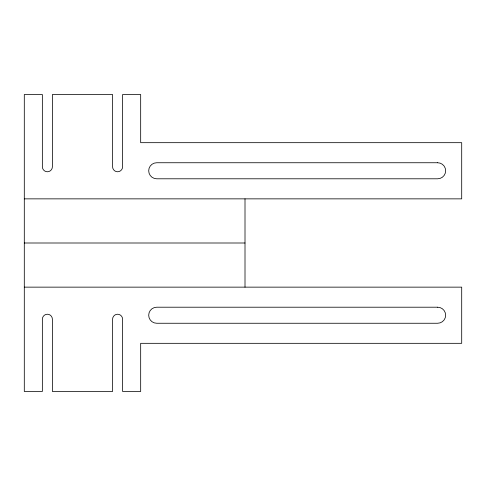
<?xml version="1.0" encoding="UTF-8"?>
<svg xmlns="http://www.w3.org/2000/svg" width="486" height="486" viewBox="0 0 486 486"><rect width="100%" height="100%" fill="white"/><g stroke="black" fill="none" stroke-linecap="round" stroke-linejoin="round"><path stroke-width="0.73" d="M24.3 198.859L461.7 198.859L461.7 142.677L140.673 142.677L140.673 94.527L122.612 94.527L122.612 166.759A5.018 5.018 0 0 1 117.6 171.771A5.018 5.018 0 0 1 112.582 166.759L112.582 94.527L52.391 94.527L52.391 166.759A5.018 5.018 0 0 1 47.373 171.771A5.018 5.018 0 0 1 42.355 166.759L42.355 94.527L24.3 94.527L24.3 391.473L42.355 391.473L42.355 319.241A5.018 5.018 0 0 1 47.373 314.229A5.018 5.018 0 0 1 52.391 319.241L52.391 391.473L112.582 391.473L112.582 319.241A5.018 5.018 0 0 1 117.6 314.229A5.018 5.018 0 0 1 122.612 319.241L122.612 391.473L140.673 391.473L140.673 343.323L461.7 343.323L461.7 287.141L24.3 287.141M24.3 243L245.005 243M245.005 198.859L245.005 287.141M437.625 162.743L156.723 162.743A8.025 8.025 0 0 0 148.698 170.768A8.025 8.025 0 0 0 156.723 178.793L437.625 178.793A8.025 8.025 0 0 0 445.65 170.768A8.025 8.025 0 0 0 437.625 162.743M437.625 307.207L156.723 307.207A8.025 8.025 0 0 0 148.698 315.232A8.025 8.025 0 0 0 156.723 323.257L437.625 323.257A8.025 8.025 0 0 0 445.65 315.232A8.025 8.025 0 0 0 437.625 307.207"/></g></svg>
